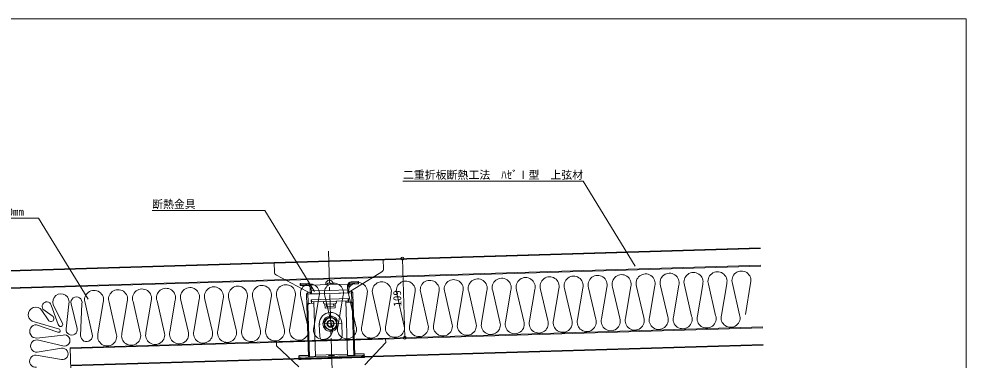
# Model space of a CAD drawing. Units: millimetres at full size, sheet at 1:5; details may follow other scales. Extents: x -3142 to 7368, y -2477 to 957.
# Drawn here: x 3907 to 5209, y -1552 to -1082 of the extents above; entities that cross this region are included whole.
import ezdxf
from ezdxf.enums import TextEntityAlignment as Align

# ---------------------------------------------------------------- set-up
doc = ezdxf.new("R2010")
doc.units = ezdxf.units.MM
doc.header["$LTSCALE"] = 5
doc.linetypes.add('CHAIN1', pattern=[8, 5, -1, 1, -1])
doc.linetypes.add('CHAIN2', pattern=[12, 9, -1, 1, -1])
doc.layers.add('0-0_0', color=7, linetype='Continuous', lineweight=18)
doc.styles.add('ＭＳ ゴシック', font='')
doc.styles.get('ＭＳ ゴシック').set_extended_font_data('MS Gothic')

msp = doc.modelspace()

# ---------------------------------------------------------------- linework, layer by layer
at = {"layer": '0-0_0', "color": 4}
for p, q in [((4682.545, -1305.973), (4435.045, -1305.973)), ((4754.27, -1422.84), (4682.545, -1305.973)), ((4090.295, -1346.332), (4245.295, -1346.332)), ((4245.295, -1346.332), (4313.657, -1457.719)), ((3696.893, -1356.795), (3934.393, -1356.795)), ((3934.393, -1356.795), (4002.754, -1468.182)), ((4309.633, -1468.93), (4309.723, -1471.929)), ((4359.7, -1470.428), (4309.723, -1471.929)), ((4356.702, -1470.518), (4358.956, -1545.6)), ((4359.61, -1467.43), (4359.7, -1470.428)), ((4303.079, -1477.131), (4305.191, -1547.464)), ((4304.346, -1477.093), (4306.465, -1547.64)), ((4312.782, -1473.838), (4305.706, -1474.05)), ((4312.722, -1471.839), (4314.976, -1546.921)), ((4356.762, -1472.517), (4363.837, -1472.305)), ((4365.378, -1475.26), (4367.496, -1545.807)), ((4366.645, -1475.222), (4368.757, -1545.555)), ((4320.143, -1502.43), (4320.657, -1519.534)), ((4351.129, -1501.499), (4351.643, -1518.604)), ((4346.795, -1523.752), (4325.805, -1524.382)), ((4291.943, -1546.172), (4292.088, -1550.997)), ((4305.133, -1545.541), (4294.935, -1545.847)), ((4295.004, -1548.153), (4378.966, -1545.631)), ((4295.094, -1551.142), (4379.056, -1548.621)), ((4305.191, -1547.464), (4306.465, -1547.64)), ((4306.465, -1547.64), (4313.251, -1547.187)), ((4314.919, -1545.033), (4358.9, -1543.712)), ((4367.496, -1545.807), (4360.694, -1545.762)), ((4368.757, -1545.555), (4367.496, -1545.807)), ((4368.699, -1543.632), (4378.897, -1543.326)), ((4381.903, -1543.471), (4382.048, -1548.295))]:
    msp.add_line(p, q, dxfattribs=at)
at = {"layer": '0-0_0'}
for p, q in [((3633.238, -1436.418), (4926.128, -1397.594)), ((3633.268, -1437.417), (4926.158, -1398.593)), ((4333.061, -1416.203), (4258.095, -1418.455)), ((4258.462, -1430.695), (4258.095, -1418.455)), ((4333.061, -1416.203), (4408.027, -1413.952)), ((4408.395, -1426.192), (4408.027, -1413.952)), ((3633.959, -1460.407), (4926.848, -1421.583)), ((3633.989, -1461.407), (4926.878, -1422.583)), ((4406.026, -1430.596), (4359.37, -1459.433)), ((4261.091, -1434.948), (4309.393, -1460.934)), ((4363.779, -1444.356), (4373.415, -1444.066)), ((4373.93, -1444.551), (4373.988, -1446.466)), ((4293.966, -1446.952), (4294.024, -1448.867)), ((4294.451, -1446.438), (4304.1, -1446.148)), ((4294.696, -1447.949), (4304.392, -1447.658)), ((4304.44, -1449.255), (4294.744, -1449.546)), ((4307.529, -1452.163), (4307.694, -1457.683)), ((4334.021, -1448.189), (4308.637, -1448.951)), ((4309.393, -1460.934), (4309.09, -1450.86)), ((4309.273, -1456.936), (4334.261, -1456.185)), ((4329.024, -1448.339), (4328.994, -1447.339)), ((4331.023, -1448.279), (4330.999, -1447.479)), ((4335.76, -1446.136), (4332.162, -1446.244)), ((4334.021, -1448.189), (4359.406, -1447.427)), ((4359.25, -1455.435), (4334.261, -1456.185)), ((4337.02, -1448.099), (4336.996, -1447.299)), ((4339.019, -1448.039), (4338.989, -1447.039)), ((4359.37, -1459.433), (4359.068, -1449.359)), ((4360.705, -1450.566), (4360.87, -1456.087)), ((4373.261, -1445.589), (4363.565, -1445.881)), ((4363.613, -1447.478), (4373.309, -1447.187)), ((4364.764, -1472.455), (4364.308, -1457.281)), ((4304.791, -1474.256), (4304.335, -1459.082)), ((4364.368, -1459.283), (4304.395, -1461.084)), ((4308.618, -1459.757), (4309.357, -1459.734)), ((4360.11, -1467.414), (4309.133, -1468.945)), ((4309.283, -1473.943), (4309.133, -1468.945)), ((4309.526, -1460.93), (4334.381, -1460.184)), ((4359.237, -1459.437), (4334.381, -1460.184)), ((4360.073, -1458.211), (4359.334, -1458.234)), ((4360.26, -1472.412), (4360.11, -1467.414)), ((4305.706, -1474.05), (4304.785, -1474.078)), ((4328.085, -1480.382), (4327.92, -1474.884)), ((4363.837, -1472.305), (4364.758, -1472.277)), ((3977.976, -1535.016), (4929.511, -1506.443)), ((3978.006, -1536.016), (4929.541, -1507.442)), ((3977.976, -1535.016), (3983.846, -1730.528)), ((3978.696, -1559.005), (4930.231, -1530.432)), ((3978.726, -1560.005), (4930.261, -1531.431)), ((4261.369, -1527.507), (4261.519, -1532.504)), ((4261.519, -1532.504), (4291.907, -1561.12)), ((4411.452, -1528.002), (4382.836, -1558.389)), ((4411.302, -1523.004), (4411.452, -1528.002))]:
    msp.add_line(p, q, dxfattribs=at)
at = {"layer": '0-0_0', "color": 4, "linetype": 'CHAIN2'}
msp.add_line((4342.984, -1746.656), (4332.644, -1402.311), dxfattribs=at)
at = {"layer": '0-0_0', "color": 3}
for p, q in [((4434.377, -1412.36), (4437.646, -1521.213)), ((4302.629, -1462.138), (4303.079, -1477.131)), ((4366.195, -1460.229), (4366.645, -1475.222)), ((4329.828, -1475.127), (4339.823, -1474.827)), ((4329.918, -1478.126), (4329.828, -1475.127)), ((4329.918, -1478.126), (4339.914, -1477.825)), ((4339.914, -1477.825), (4339.823, -1474.827))]:
    msp.add_line(p, q, dxfattribs=at)
at = {"layer": '0-0_0', "color": 9}
for p, q in [((4550.439, -1456.877), (4543.176, -1500.213)), ((4558.356, -1456.639), (4568.206, -1499.462)), ((4583.386, -1455.888), (4576.123, -1499.224)), ((4591.302, -1455.65), (4601.152, -1498.472)), ((4616.332, -1454.898), (4609.069, -1498.235)), ((4624.248, -1454.661), (4634.098, -1497.483)), ((4649.278, -1453.909), (4642.015, -1497.245)), ((4657.194, -1453.671), (4667.045, -1496.494)), ((4682.224, -1452.92), (4674.961, -1496.256)), ((4690.14, -1452.682), (4699.991, -1495.504)), ((4715.17, -1451.93), (4707.907, -1495.267)), ((4723.087, -1451.693), (4732.937, -1494.515)), ((4748.116, -1450.941), (4740.853, -1494.277)), ((4756.033, -1450.703), (4765.883, -1493.526)), ((4781.062, -1449.952), (4773.799, -1493.288)), ((4788.979, -1449.714), (4798.829, -1492.536)), ((4814.008, -1448.963), (4806.746, -1492.298)), ((4821.925, -1448.725), (4831.775, -1491.547)), ((4846.955, -1447.973), (4839.692, -1491.309)), ((4854.871, -1447.735), (4864.721, -1490.558)), ((4879.901, -1446.984), (4872.638, -1490.32)), ((4887.817, -1446.746), (4897.668, -1489.568)), ((4912.847, -1445.994), (4905.584, -1489.331)), ((4097.11, -1470.49), (4106.96, -1513.312)), ((4122.14, -1469.738), (4114.877, -1513.074)), ((4130.056, -1469.501), (4139.906, -1512.323)), ((4155.086, -1468.749), (4147.823, -1512.085)), ((4163.002, -1468.511), (4172.852, -1511.334)), ((4188.032, -1467.76), (4180.769, -1511.096)), ((4195.948, -1467.522), (4205.799, -1510.344)), ((4220.978, -1466.77), (4213.715, -1510.106)), ((4228.894, -1466.533), (4238.745, -1509.355)), ((4253.924, -1465.781), (4246.661, -1509.117)), ((4261.841, -1465.543), (4271.691, -1508.366)), ((4286.87, -1464.792), (4279.607, -1508.128)), ((4294.787, -1464.554), (4304.637, -1507.376)), ((4319.816, -1463.802), (4312.553, -1507.138)), ((4327.733, -1463.565), (4337.583, -1506.387)), ((4352.763, -1462.813), (4345.5, -1506.149)), ((4360.679, -1462.575), (4370.529, -1505.398)), ((4385.709, -1461.824), (4378.446, -1505.16)), ((4393.625, -1461.586), (4403.475, -1504.408)), ((4418.655, -1460.834), (4411.392, -1504.171)), ((4426.571, -1460.597), (4436.422, -1503.419)), ((4451.601, -1459.845), (4444.338, -1503.181)), ((4459.517, -1459.607), (4469.368, -1502.43)), ((4484.547, -1458.856), (4477.284, -1502.192)), ((4492.464, -1458.618), (4502.314, -1501.44)), ((4517.493, -1457.866), (4510.23, -1501.202)), ((4525.41, -1457.629), (4535.26, -1500.451)), ((3940.386, -1481.919), (3953.275, -1491.337)), ((3961.46, -1502.864), (3951.628, -1476.479)), ((3954.612, -1475.89), (3967.483, -1501.415)), ((3972.085, -1509.18), (3975.802, -1475.253)), ((3979.082, -1474.554), (3987.612, -1508.714)), ((3993.885, -1474.41), (3992.192, -1517.981)), ((3998.271, -1473.458), (4008.122, -1516.28)), ((4023.301, -1472.706), (4016.038, -1516.042)), ((4031.218, -1472.469), (4041.068, -1515.291)), ((4056.247, -1471.717), (4048.984, -1515.053)), ((4064.164, -1471.479), (4074.014, -1514.302)), ((4089.194, -1470.728), (4081.93, -1514.064)), ((3938.938, -1483.663), (3947.736, -1496.805)), ((3962.929, -1509.655), (3929.008, -1499.469)), ((3931.727, -1503.389), (3960.944, -1513.516)), ((3967.97, -1517.607), (3931.979, -1521.79)), ((3932.554, -1524.273), (3967.917, -1532.516)), ((4261.369, -1527.507), (4411.302, -1523.004)), ((3931.218, -1545.323), (3965.674, -1551.091)), ((3932.524, -1541.091), (3965.916, -1535.85))]:
    msp.add_line(p, q, dxfattribs=at)
at = {"layer": '0-0_0', "color": 5}
for p, q in [((4325.746, -1472.448), (4325.761, -1472.948)), ((4341.814, -1474.467), (4327.82, -1474.887)), ((4343.738, -1471.908), (4343.753, -1472.408))]:
    msp.add_line(p, q, dxfattribs=at)
at = {"layer": '0-0_0', "color": 6}
for p, q in [((4335.342, -1492.154), (4326.993, -1497.315)), ((4326.993, -1497.315), (4327.287, -1507.125))]:
    msp.add_line(p, q, dxfattribs=at)
at = {"layer": '0-0_0', "linetype": 'CHAIN1'}
msp.add_line((4351.129, -1501.499), (4320.143, -1502.43), dxfattribs=at)
at = {"layer": '0-0_0'}
msp.add_lwpolyline([(3248.823, -1082.489), (5208.823, -1082.489), (5208.823, -2477.489), (3248.823, -2477.489)], close=True, dxfattribs=at)
at = {"layer": '0-0_0', "color": 3}
for points in [[(4364.313, -1457.461), (4364.509, -1457.542), (4364.698, -1457.638), (4364.88, -1457.75), (4365.054, -1457.877), (4365.219, -1458.019), (4365.374, -1458.173), (4365.517, -1458.341), (4365.649, -1458.52), (4365.768, -1458.709), (4365.873, -1458.908), (4365.964, -1459.115), (4366.041, -1459.328), (4366.103, -1459.548), (4366.149, -1459.772), (4366.18, -1460), (4366.195, -1460.229)], [(4302.629, -1462.138), (4302.63, -1461.908), (4302.647, -1461.679), (4302.679, -1461.453), (4302.728, -1461.23), (4302.792, -1461.012), (4302.87, -1460.8), (4302.964, -1460.595), (4303.071, -1460.399), (4303.191, -1460.212), (4303.325, -1460.037), (4303.47, -1459.873), (4303.626, -1459.722), (4303.792, -1459.585), (4303.967, -1459.462), (4304.15, -1459.354), (4304.34, -1459.262)]]:
    msp.add_lwpolyline(points, dxfattribs=at)
at = {"layer": '0-0_0', "color": 4}
for points in [[(4303.079, -1477.131), (4303.083, -1476.836), (4303.114, -1476.544), (4303.17, -1476.257), (4303.251, -1475.977), (4303.357, -1475.708), (4303.487, -1475.451), (4303.638, -1475.21), (4303.811, -1474.986), (4304.003, -1474.783), (4304.212, -1474.601), (4304.436, -1474.443), (4304.673, -1474.31), (4304.921, -1474.203), (4305.178, -1474.124), (4305.44, -1474.073), (4305.706, -1474.05)], [(4304.346, -1477.093), (4304.35, -1476.798), (4304.381, -1476.506), (4304.437, -1476.219), (4304.518, -1475.939), (4304.625, -1475.669), (4304.754, -1475.413), (4304.906, -1475.172), (4305.078, -1474.948), (4305.27, -1474.745), (4305.479, -1474.563), (4305.703, -1474.405), (4305.941, -1474.272), (4306.189, -1474.165), (4306.445, -1474.086), (4306.708, -1474.035), (4306.974, -1474.012)], [(4362.57, -1472.343), (4362.836, -1472.349), (4363.102, -1472.385), (4363.363, -1472.448), (4363.617, -1472.54), (4363.861, -1472.658), (4364.095, -1472.803), (4364.314, -1472.972), (4364.518, -1473.163), (4364.703, -1473.376), (4364.869, -1473.608), (4365.014, -1473.856), (4365.136, -1474.119), (4365.234, -1474.393), (4365.308, -1474.677), (4365.356, -1474.966), (4365.378, -1475.26)], [(4363.837, -1472.305), (4364.104, -1472.311), (4364.369, -1472.347), (4364.63, -1472.41), (4364.884, -1472.502), (4365.129, -1472.621), (4365.362, -1472.765), (4365.581, -1472.934), (4365.785, -1473.125), (4365.971, -1473.338), (4366.137, -1473.57), (4366.281, -1473.818), (4366.403, -1474.081), (4366.502, -1474.355), (4366.575, -1474.638), (4366.623, -1474.928), (4366.645, -1475.222)], [(4291.943, -1546.172), (4291.957, -1546.149), (4292, -1546.125), (4292.07, -1546.1), (4292.169, -1546.075), (4292.294, -1546.051), (4292.445, -1546.026), (4292.62, -1546.002), (4292.817, -1545.979), (4293.034, -1545.957), (4293.27, -1545.937), (4293.522, -1545.917), (4293.788, -1545.899), (4294.065, -1545.883), (4294.35, -1545.869), (4294.641, -1545.857), (4294.935, -1545.847)], [(4295.004, -1548.153), (4294.71, -1548.16), (4294.419, -1548.166), (4294.133, -1548.168), (4293.856, -1548.169), (4293.59, -1548.167), (4293.337, -1548.163), (4293.1, -1548.156), (4292.882, -1548.147), (4292.684, -1548.136), (4292.508, -1548.123), (4292.356, -1548.108), (4292.229, -1548.09), (4292.13, -1548.072), (4292.057, -1548.051), (4292.014, -1548.03), (4291.999, -1548.007)], [(4314.976, -1546.921), (4314.969, -1546.938), (4314.947, -1546.955), (4314.91, -1546.973), (4314.858, -1546.99), (4314.792, -1547.008), (4314.712, -1547.026), (4314.618, -1547.044), (4314.51, -1547.062), (4314.39, -1547.079), (4314.258, -1547.096), (4314.114, -1547.113), (4313.96, -1547.129), (4313.796, -1547.144), (4313.622, -1547.159), (4313.44, -1547.173), (4313.251, -1547.187)], [(4360.694, -1545.762), (4360.505, -1545.76), (4360.322, -1545.757), (4360.148, -1545.752), (4359.983, -1545.747), (4359.828, -1545.74), (4359.684, -1545.732), (4359.551, -1545.723), (4359.43, -1545.713), (4359.322, -1545.702), (4359.227, -1545.689), (4359.145, -1545.676), (4359.078, -1545.663), (4359.026, -1545.648), (4358.988, -1545.632), (4358.964, -1545.617), (4358.956, -1545.6)], [(4378.897, -1543.326), (4379.191, -1543.318), (4379.482, -1543.312), (4379.768, -1543.31), (4380.045, -1543.309), (4380.312, -1543.311), (4380.564, -1543.315), (4380.801, -1543.322), (4381.019, -1543.331), (4381.218, -1543.342), (4381.393, -1543.355), (4381.545, -1543.371), (4381.672, -1543.388), (4381.772, -1543.406), (4381.844, -1543.427), (4381.888, -1543.448), (4381.903, -1543.471)], [(4381.958, -1545.306), (4381.944, -1545.329), (4381.902, -1545.353), (4381.831, -1545.378), (4381.732, -1545.403), (4381.607, -1545.427), (4381.457, -1545.452), (4381.282, -1545.476), (4381.085, -1545.499), (4380.867, -1545.521), (4380.631, -1545.542), (4380.379, -1545.561), (4380.113, -1545.579), (4379.836, -1545.595), (4379.551, -1545.609), (4379.26, -1545.621), (4378.966, -1545.631)], [(4382.048, -1548.295), (4382.034, -1548.319), (4381.991, -1548.343), (4381.921, -1548.367), (4381.822, -1548.392), (4381.697, -1548.417), (4381.546, -1548.441), (4381.372, -1548.465), (4381.174, -1548.488), (4380.957, -1548.51), (4380.721, -1548.531), (4380.469, -1548.55), (4380.203, -1548.568), (4379.926, -1548.584), (4379.641, -1548.599), (4379.35, -1548.611), (4379.056, -1548.621)], [(4295.094, -1551.142), (4294.8, -1551.15), (4294.509, -1551.155), (4294.223, -1551.158), (4293.946, -1551.158), (4293.68, -1551.157), (4293.427, -1551.152), (4293.19, -1551.146), (4292.971, -1551.137), (4292.773, -1551.125), (4292.597, -1551.112), (4292.446, -1551.097), (4292.319, -1551.08), (4292.219, -1551.061), (4292.147, -1551.041), (4292.103, -1551.019), (4292.088, -1550.997)]]:
    msp.add_lwpolyline(points, dxfattribs=at)
at = {"layer": '0-0_0'}
msp.add_lwpolyline([(4328.085, -1480.382), (4341.879, -1479.967), (4341.714, -1474.47)], dxfattribs=at)
at = {"layer": '0-0_0', "color": 6}
for points in [[(4335.342, -1492.154), (4343.985, -1496.804), (4344.28, -1506.615)], [(4327.287, -1507.125), (4335.931, -1511.775), (4344.28, -1506.615)]]:
    msp.add_lwpolyline(points, dxfattribs=at)
at = {"layer": '0-0_0', "color": 4}
msp.add_lwpolyline([(4332.956, -1545.992), (4333.257, -1545.863), (4334.121, -1545.735), (4335.416, -1545.628), (4336.945, -1545.559), (4338.476, -1545.537), (4339.775, -1545.566), (4340.645, -1545.641), (4340.953, -1545.752), (4340.652, -1545.881), (4339.788, -1546.009), (4338.493, -1546.116), (4336.964, -1546.186), (4335.433, -1546.208), (4334.134, -1546.179), (4333.264, -1546.103)], close=True, dxfattribs=at)
at = {"layer": '0-0_0'}
for centre in [(4434.377, -1412.36), (4437.646, -1521.213)]:
    msp.add_circle(centre, 2, dxfattribs=at)
at = {"layer": '0-0_0', "color": 6}
for radius in [10.5, 10.5, 8.25, 8.25, 5, 5, 4.25, 4.25]:
    msp.add_circle((4335.636, -1501.965), radius, dxfattribs=at)
at = {"layer": '0-0_0'}
for centre, radius, start, end in [((4263.46, -1430.545), 5, 181.71999, 241.71999), ((4403.397, -1426.342), 5, 301.71999, 1.71999), ((4333.991, -1447.189), 5, 1.71999, 181.71999), ((4363.925, -1449.213), 4.859, 91.71999, 181.71999), ((4373.43, -1444.566), 0.5, 1.71999, 91.71999), ((4294.466, -1446.937), 0.5, 91.71999, 181.71999), ((4294.675, -1447.249), 0.7, 181.71999, 271.71999), ((4294.723, -1448.846), 0.7, 181.71999, 271.71999), ((4304.233, -1451.005), 4.859, 1.71999, 91.71999), ((4304.53, -1452.253), 4.598, 1.71999, 91.71999), ((4304.53, -1452.253), 3, 1.71999, 91.71999), ((4332.198, -1447.443), 1.2, 91.71999, 181.71999), ((4335.796, -1447.335), 1.2, 1.71999, 91.71999), ((4363.703, -1450.476), 4.598, 91.71999, 181.71999), ((4358.771, -1456.15), 2.1, 285.49414, 1.71999), ((4359.923, -1453.214), 5, 271.71999, 301.71999), ((4363.703, -1450.476), 3, 91.71999, 181.71999), ((4373.24, -1444.89), 0.7, 271.71999, 1.71999), ((4373.288, -1446.487), 0.7, 271.71999, 1.71999), ((4308.468, -1454.759), 5, 241.71999, 271.71999), ((4309.794, -1457.62), 2.1, 181.71999, 257.94585)]:
    msp.add_arc(centre, radius, start, end, dxfattribs=at)
at = {"layer": '0-0_0', "color": 9}
for centre, radius, start, end in [((4834.325, -1444.521), 13.093, 344.71295, 198.72704), ((4867.271, -1443.532), 13.093, 344.71295, 198.72704), ((4900.217, -1442.542), 13.093, 344.71295, 198.72704), ((4406.025, -1457.382), 13.093, 344.71295, 198.72704), ((4438.971, -1456.393), 13.093, 344.71295, 198.72704), ((4471.917, -1455.404), 13.093, 344.71295, 198.72704), ((4504.863, -1454.414), 13.093, 344.71295, 198.72704), ((4537.81, -1453.425), 13.093, 344.71295, 198.72704), ((4570.756, -1452.436), 13.093, 344.71295, 198.72704), ((4603.702, -1451.446), 13.093, 344.71295, 198.72704), ((4636.648, -1450.457), 13.093, 344.71295, 198.72704), ((4669.594, -1449.468), 13.093, 344.71295, 198.72704), ((4702.54, -1448.478), 13.093, 344.71295, 198.72704), ((4735.487, -1447.489), 13.093, 344.71295, 198.72704), ((4768.433, -1446.5), 13.093, 344.71295, 198.72704), ((4801.379, -1445.51), 13.093, 344.71295, 198.72704), ((4010.671, -1469.254), 13.093, 344.71295, 198.72704), ((4043.618, -1468.265), 13.093, 344.71295, 198.72704), ((4076.564, -1467.276), 13.093, 344.71295, 198.72704), ((4109.51, -1466.286), 13.093, 344.71295, 198.72704), ((4142.456, -1465.297), 13.093, 344.71295, 198.72704), ((4175.402, -1464.308), 13.093, 344.71295, 198.72704), ((4208.348, -1463.318), 13.093, 344.71295, 198.72704), ((4241.294, -1462.329), 13.093, 344.71295, 198.72704), ((4274.241, -1461.34), 13.093, 344.71295, 198.72704), ((4307.187, -1460.35), 13.093, 344.71295, 198.72704), ((4340.133, -1459.361), 13.093, 344.71295, 198.72704), ((4373.079, -1458.372), 13.093, 344.71295, 198.72704), ((3965.096, -1471.895), 11.22, 342.58606, 200.85393), ((3986.466, -1472.708), 7.611, 347.07964, 194.03787), ((3930.432, -1489.341), 10.227, 33.7242, 261.9951), ((3945.563, -1478.281), 6.327, 16.54839, 215.09607), ((3951.417, -1494.994), 4.102, 206.20248, 63.07237), ((4654.645, -1500.697), 13.093, 164.71295, 18.72704), ((4687.591, -1499.708), 13.093, 164.71295, 18.72704), ((4720.537, -1498.719), 13.093, 164.71295, 18.72704), ((4753.483, -1497.729), 13.093, 164.71295, 18.72704), ((4786.429, -1496.74), 13.093, 164.71295, 18.72704), ((4819.375, -1495.751), 13.093, 164.71295, 18.72704), ((4852.322, -1494.761), 13.093, 164.71295, 18.72704), ((4885.268, -1493.772), 13.093, 164.71295, 18.72704), ((3931.412, -1512.595), 9.212, 88.03958, 273.53223), ((3964.595, -1502.652), 3.142, 183.86836, 23.19276), ((3979.871, -1509.722), 7.806, 176.01848, 7.42151), ((4226.345, -1513.559), 13.093, 164.71295, 18.72704), ((4259.291, -1512.569), 13.093, 164.71295, 18.72704), ((4292.237, -1511.58), 13.093, 164.71295, 18.72704), ((4325.183, -1510.591), 13.093, 164.71295, 18.72704), ((4358.129, -1509.601), 13.093, 164.71295, 18.72704), ((4391.076, -1508.612), 13.093, 164.71295, 18.72704), ((4424.022, -1507.623), 13.093, 164.71295, 18.72704), ((4456.968, -1506.633), 13.093, 164.71295, 18.72704), ((4489.914, -1505.644), 13.093, 164.71295, 18.72704), ((4522.86, -1504.655), 13.093, 164.71295, 18.72704), ((4555.806, -1503.665), 13.093, 164.71295, 18.72704), ((4588.752, -1502.676), 13.093, 164.71295, 18.72704), ((4621.698, -1501.687), 13.093, 164.71295, 18.72704), ((3962.032, -1511.635), 2.174, 239.95717, 65.62996), ((3969.835, -1525.068), 7.69, 255.56046, 104.03561), ((4000.306, -1518.533), 8.133, 176.10231, 16.08281), ((4028.668, -1519.494), 13.093, 164.71295, 18.72704), ((4061.614, -1518.505), 13.093, 164.71295, 18.72704), ((4094.56, -1517.516), 13.093, 164.71295, 18.72704), ((4127.506, -1516.527), 13.093, 164.71295, 18.72704), ((4160.453, -1515.537), 13.093, 164.71295, 18.72704), ((4193.399, -1514.548), 13.093, 164.71295, 18.72704), ((3931.854, -1532.681), 8.437, 85.24495, 274.54935), ((3930.382, -1553.643), 8.361, 84.26198, 278.57927), ((3967.316, -1543.495), 7.772, 257.80077, 100.37518)]:
    msp.add_arc(centre, radius, start, end, dxfattribs=at)
at = {"layer": '0-0_0', "color": 5}
for centre, radius, start, end in [((4326.745, -1472.418), 1, 91.71999, 181.71999), ((4327.76, -1472.888), 2, 181.71999, 271.71999), ((4341.754, -1472.468), 2, 271.71999, 1.71999), ((4342.738, -1471.938), 1, 1.71999, 91.71999)]:
    msp.add_arc(centre, radius, start, end, dxfattribs=at)
at = {"layer": '0-0_0', "color": 4}
for centre, radius, start, end in [((4335.636, -1501.965), 15.5, 1.71999, 181.71999), ((4325.655, -1519.384), 5, 181.71999, 271.71999), ((4346.645, -1518.754), 5, 271.71999, 1.71999)]:
    msp.add_arc(centre, radius, start, end, dxfattribs=at)

# ---------------------------------------------------------------- texts
at = {"layer": '0-0_0', "style": 'ＭＳ ゴシック'}
for s, p in [('二重折板断熱工法\u3000ﾊｾﾞⅠ型\u3000上弦材', (4435.045, -1305.973)), ('断熱金具', (4090.295, -1346.332)), ('断熱材：ｸﾞﾗｽｳｰﾙ10kg品 t=100mm', (3696.893, -1356.795))]:
    msp.add_text(s, height=11, dxfattribs=at).set_placement(p, align=Align.BOTTOM_LEFT)
msp.add_text('109', height=11, rotation=91.72, dxfattribs=at).set_placement((4436.349, -1478.032), align=Align.BOTTOM_LEFT)

doc.saveas('drawing.dxf')
